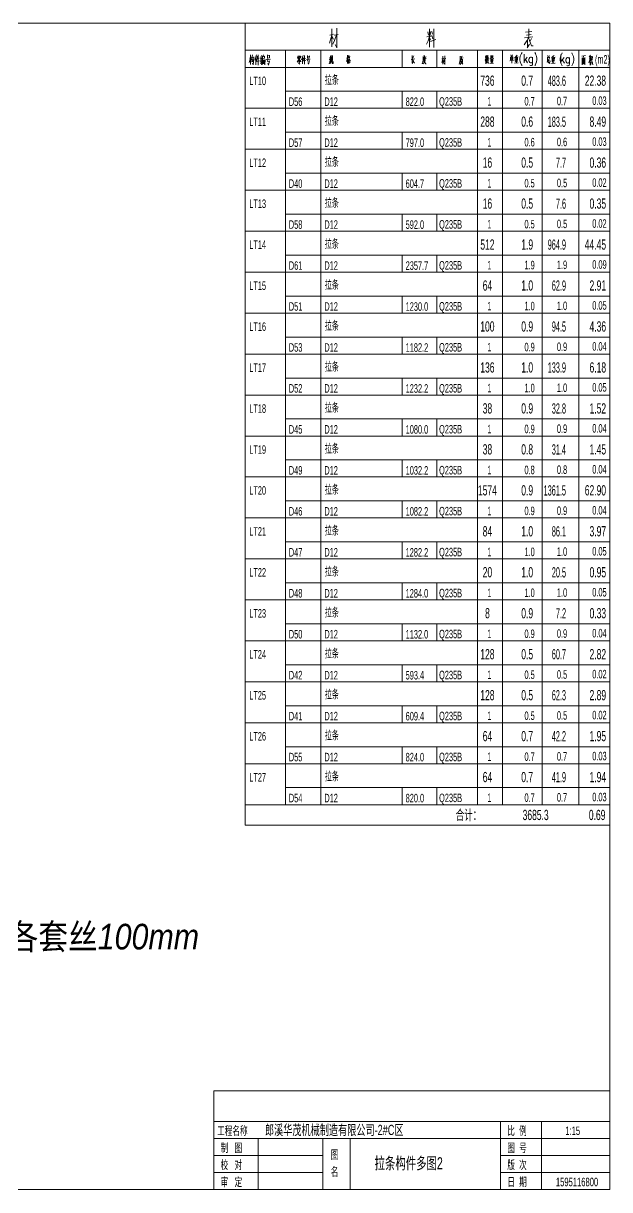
# Model space of a CAD drawing. Header units: millimetres. Extents: x 563 to 2432, y 35 to 580.
# Drawn here: x 2225.9 to 2432, y 170.4 to 580.4 of the extents above; entities that cross this region are included whole.
import ezdxf

# ---------------------------------------------------------------- set-up
doc = ezdxf.new("R2010")
doc.units = ezdxf.units.MM
doc.linetypes.add('XKITLINE00', pattern=[0])
doc.layers.add('DrawingSheet', color=5, linetype='Continuous', lineweight=0)
doc.layers.add('OtherObjectType', color=1, linetype='Continuous', lineweight=0)
doc.styles.add('Arial Italic', font='ariali.ttf')
doc.styles.add('宋体', font='arial.ttf')

msp = doc.modelspace()

# ---------------------------------------------------------------- linework, layer by layer
at = {"layer": 'DrawingSheet', "color": 5, "linetype": 'XKITLINE00', "lineweight": 0}
for p, q in [((2432.04, 580.42), (1848.04, 580.42)), ((2432.04, 170.42), (2432.04, 580.42)), ((1848.04, 170.42), (2432.04, 170.42))]:
    msp.add_line(p, q, dxfattribs=at)
at = {"layer": 'OtherObjectType', "color": 6, "linetype": 'XKITLINE00', "lineweight": 0}
for p, q in [((2303.88, 580.42), (2303.88, 564.94)), ((2303.88, 570.94), (2432.04, 570.94)), ((2318.04, 570.94), (2318.04, 564.94)), ((2330.52, 570.94), (2330.52, 564.94)), ((2359.08, 570.94), (2359.08, 564.94)), ((2371.32, 570.94), (2371.32, 564.94)), ((2385.6, 570.94), (2385.6, 564.94)), ((2394.36, 570.94), (2394.36, 564.94)), ((2408.28, 570.94), (2408.28, 564.94)), ((2421.24, 570.94), (2421.24, 564.94)), ((2303.88, 564.94), (2303.88, 556.54)), ((2432.04, 564.94), (2303.88, 564.94)), ((2318.04, 564.94), (2318.04, 556.54)), ((2330.52, 564.94), (2330.52, 556.54)), ((2385.6, 564.94), (2385.6, 556.54)), ((2394.36, 564.94), (2394.36, 556.54)), ((2408.28, 564.94), (2408.28, 556.54)), ((2421.24, 564.94), (2421.24, 556.54)), ((2303.88, 556.54), (2303.88, 550.54)), ((2318.04, 556.54), (2318.04, 550.54)), ((2318.04, 556.54), (2432.04, 556.54)), ((2330.52, 556.54), (2330.52, 550.54)), ((2359.08, 556.54), (2359.08, 550.54)), ((2371.32, 556.54), (2371.32, 550.54)), ((2385.6, 556.54), (2385.6, 550.54)), ((2394.36, 556.54), (2394.36, 550.54)), ((2408.28, 556.54), (2408.28, 550.54)), ((2421.24, 556.54), (2421.24, 550.54)), ((2303.88, 550.54), (2303.88, 542.14)), ((2432.04, 550.54), (2303.88, 550.54)), ((2318.04, 550.54), (2432.04, 550.54)), ((2318.04, 550.54), (2318.04, 542.14)), ((2330.52, 550.54), (2330.52, 542.14)), ((2385.6, 550.54), (2385.6, 542.14)), ((2394.36, 550.54), (2394.36, 542.14)), ((2408.28, 550.54), (2408.28, 542.14)), ((2421.24, 550.54), (2421.24, 542.14)), ((2303.88, 542.14), (2303.88, 536.14)), ((2318.04, 542.14), (2318.04, 536.14)), ((2318.04, 542.14), (2432.04, 542.14)), ((2330.52, 542.14), (2330.52, 536.14)), ((2359.08, 542.14), (2359.08, 536.14)), ((2371.32, 542.14), (2371.32, 536.14)), ((2385.6, 542.14), (2385.6, 536.14)), ((2394.36, 542.14), (2394.36, 536.14)), ((2408.28, 542.14), (2408.28, 536.14)), ((2421.24, 542.14), (2421.24, 536.14)), ((2303.88, 536.14), (2303.88, 527.74)), ((2432.04, 536.14), (2303.88, 536.14)), ((2318.04, 536.14), (2432.04, 536.14)), ((2318.04, 536.14), (2318.04, 527.74)), ((2330.52, 536.14), (2330.52, 527.74)), ((2385.6, 536.14), (2385.6, 527.74)), ((2394.36, 536.14), (2394.36, 527.74)), ((2408.28, 536.14), (2408.28, 527.74)), ((2421.24, 536.14), (2421.24, 527.74)), ((2303.88, 527.74), (2303.88, 521.74)), ((2318.04, 527.74), (2318.04, 521.74)), ((2318.04, 527.74), (2432.04, 527.74)), ((2330.52, 527.74), (2330.52, 521.74)), ((2359.08, 527.74), (2359.08, 521.74)), ((2371.32, 527.74), (2371.32, 521.74)), ((2385.6, 527.74), (2385.6, 521.74)), ((2394.36, 527.74), (2394.36, 521.74)), ((2408.28, 527.74), (2408.28, 521.74)), ((2421.24, 527.74), (2421.24, 521.74)), ((2303.88, 521.74), (2303.88, 513.34)), ((2432.04, 521.74), (2303.88, 521.74)), ((2318.04, 521.74), (2432.04, 521.74)), ((2318.04, 521.74), (2318.04, 513.34)), ((2330.52, 521.74), (2330.52, 513.34)), ((2385.6, 521.74), (2385.6, 513.34)), ((2394.36, 521.74), (2394.36, 513.34)), ((2408.28, 521.74), (2408.28, 513.34)), ((2421.24, 521.74), (2421.24, 513.34)), ((2303.88, 513.34), (2303.88, 507.34)), ((2318.04, 513.34), (2318.04, 507.34)), ((2318.04, 513.34), (2432.04, 513.34)), ((2330.52, 513.34), (2330.52, 507.34)), ((2359.08, 513.34), (2359.08, 507.34)), ((2371.32, 513.34), (2371.32, 507.34)), ((2385.6, 513.34), (2385.6, 507.34)), ((2394.36, 513.34), (2394.36, 507.34)), ((2408.28, 513.34), (2408.28, 507.34)), ((2421.24, 513.34), (2421.24, 507.34)), ((2303.88, 507.34), (2303.88, 498.94)), ((2432.04, 507.34), (2303.88, 507.34)), ((2318.04, 507.34), (2432.04, 507.34)), ((2318.04, 507.34), (2318.04, 498.94)), ((2330.52, 507.34), (2330.52, 498.94)), ((2385.6, 507.34), (2385.6, 498.94)), ((2394.36, 507.34), (2394.36, 498.94)), ((2408.28, 507.34), (2408.28, 498.94)), ((2421.24, 507.34), (2421.24, 498.94)), ((2303.88, 498.94), (2303.88, 492.94)), ((2318.04, 498.94), (2318.04, 492.94)), ((2318.04, 498.94), (2432.04, 498.94)), ((2330.52, 498.94), (2330.52, 492.94)), ((2359.08, 498.94), (2359.08, 492.94)), ((2371.32, 498.94), (2371.32, 492.94)), ((2385.6, 498.94), (2385.6, 492.94)), ((2394.36, 498.94), (2394.36, 492.94)), ((2408.28, 498.94), (2408.28, 492.94)), ((2421.24, 498.94), (2421.24, 492.94)), ((2303.88, 492.94), (2303.88, 484.54)), ((2432.04, 492.94), (2303.88, 492.94)), ((2318.04, 492.94), (2432.04, 492.94)), ((2318.04, 492.94), (2318.04, 484.54)), ((2330.52, 492.94), (2330.52, 484.54)), ((2385.6, 492.94), (2385.6, 484.54)), ((2394.36, 492.94), (2394.36, 484.54)), ((2408.28, 492.94), (2408.28, 484.54)), ((2421.24, 492.94), (2421.24, 484.54)), ((2303.88, 484.54), (2303.88, 478.54)), ((2318.04, 484.54), (2318.04, 478.54)), ((2318.04, 484.54), (2432.04, 484.54)), ((2330.52, 484.54), (2330.52, 478.54)), ((2359.08, 484.54), (2359.08, 478.54)), ((2371.32, 484.54), (2371.32, 478.54)), ((2385.6, 484.54), (2385.6, 478.54)), ((2394.36, 484.54), (2394.36, 478.54)), ((2408.28, 484.54), (2408.28, 478.54)), ((2421.24, 484.54), (2421.24, 478.54)), ((2303.88, 478.54), (2303.88, 470.14)), ((2432.04, 478.54), (2303.88, 478.54)), ((2318.04, 478.54), (2432.04, 478.54)), ((2318.04, 478.54), (2318.04, 470.14)), ((2330.52, 478.54), (2330.52, 470.14)), ((2385.6, 478.54), (2385.6, 470.14)), ((2394.36, 478.54), (2394.36, 470.14)), ((2408.28, 478.54), (2408.28, 470.14)), ((2421.24, 478.54), (2421.24, 470.14)), ((2303.88, 470.14), (2303.88, 464.14)), ((2318.04, 470.14), (2318.04, 464.14)), ((2318.04, 470.14), (2432.04, 470.14)), ((2330.52, 470.14), (2330.52, 464.14)), ((2359.08, 470.14), (2359.08, 464.14)), ((2371.32, 470.14), (2371.32, 464.14)), ((2385.6, 470.14), (2385.6, 464.14)), ((2394.36, 470.14), (2394.36, 464.14)), ((2408.28, 470.14), (2408.28, 464.14)), ((2421.24, 470.14), (2421.24, 464.14)), ((2303.88, 464.14), (2303.88, 455.74)), ((2432.04, 464.14), (2303.88, 464.14)), ((2318.04, 464.14), (2432.04, 464.14)), ((2318.04, 464.14), (2318.04, 455.74)), ((2330.52, 464.14), (2330.52, 455.74)), ((2385.6, 464.14), (2385.6, 455.74)), ((2394.36, 464.14), (2394.36, 455.74)), ((2408.28, 464.14), (2408.28, 455.74)), ((2421.24, 464.14), (2421.24, 455.74)), ((2303.88, 455.74), (2303.88, 449.74)), ((2318.04, 455.74), (2318.04, 449.74)), ((2318.04, 455.74), (2432.04, 455.74)), ((2330.52, 455.74), (2330.52, 449.74)), ((2359.08, 455.74), (2359.08, 449.74)), ((2371.32, 455.74), (2371.32, 449.74)), ((2385.6, 455.74), (2385.6, 449.74)), ((2394.36, 455.74), (2394.36, 449.74)), ((2408.28, 455.74), (2408.28, 449.74)), ((2421.24, 455.74), (2421.24, 449.74)), ((2303.88, 449.74), (2303.88, 441.34)), ((2432.04, 449.74), (2303.88, 449.74)), ((2318.04, 449.74), (2432.04, 449.74)), ((2318.04, 449.74), (2318.04, 441.34)), ((2330.52, 449.74), (2330.52, 441.34)), ((2385.6, 449.74), (2385.6, 441.34)), ((2394.36, 449.74), (2394.36, 441.34)), ((2408.28, 449.74), (2408.28, 441.34)), ((2421.24, 449.74), (2421.24, 441.34)), ((2303.88, 441.34), (2303.88, 435.34)), ((2318.04, 441.34), (2318.04, 435.34)), ((2318.04, 441.34), (2432.04, 441.34)), ((2330.52, 441.34), (2330.52, 435.34)), ((2359.08, 441.34), (2359.08, 435.34)), ((2371.32, 441.34), (2371.32, 435.34)), ((2385.6, 441.34), (2385.6, 435.34)), ((2394.36, 441.34), (2394.36, 435.34)), ((2408.28, 441.34), (2408.28, 435.34)), ((2421.24, 441.34), (2421.24, 435.34)), ((2303.88, 435.34), (2303.88, 426.94)), ((2432.04, 435.34), (2303.88, 435.34)), ((2318.04, 435.34), (2432.04, 435.34)), ((2318.04, 435.34), (2318.04, 426.94)), ((2330.52, 435.34), (2330.52, 426.94)), ((2385.6, 435.34), (2385.6, 426.94)), ((2394.36, 435.34), (2394.36, 426.94)), ((2408.28, 435.34), (2408.28, 426.94)), ((2421.24, 435.34), (2421.24, 426.94)), ((2303.88, 426.94), (2303.88, 420.94)), ((2318.04, 426.94), (2318.04, 420.94)), ((2318.04, 426.94), (2432.04, 426.94)), ((2330.52, 426.94), (2330.52, 420.94)), ((2359.08, 426.94), (2359.08, 420.94)), ((2371.32, 426.94), (2371.32, 420.94)), ((2385.6, 426.94), (2385.6, 420.94)), ((2394.36, 426.94), (2394.36, 420.94)), ((2408.28, 426.94), (2408.28, 420.94)), ((2421.24, 426.94), (2421.24, 420.94)), ((2303.88, 420.94), (2303.88, 412.54)), ((2432.04, 420.94), (2303.88, 420.94)), ((2318.04, 420.94), (2432.04, 420.94)), ((2318.04, 420.94), (2318.04, 412.54)), ((2330.52, 420.94), (2330.52, 412.54)), ((2385.6, 420.94), (2385.6, 412.54)), ((2394.36, 420.94), (2394.36, 412.54)), ((2408.28, 420.94), (2408.28, 412.54)), ((2421.24, 420.94), (2421.24, 412.54)), ((2303.88, 412.54), (2303.88, 406.54)), ((2318.04, 412.54), (2318.04, 406.54)), ((2318.04, 412.54), (2432.04, 412.54)), ((2330.52, 412.54), (2330.52, 406.54)), ((2359.08, 412.54), (2359.08, 406.54)), ((2371.32, 412.54), (2371.32, 406.54)), ((2385.6, 412.54), (2385.6, 406.54)), ((2394.36, 412.54), (2394.36, 406.54)), ((2408.28, 412.54), (2408.28, 406.54)), ((2421.24, 412.54), (2421.24, 406.54)), ((2303.88, 406.54), (2303.88, 398.14)), ((2432.04, 406.54), (2303.88, 406.54)), ((2318.04, 406.54), (2432.04, 406.54)), ((2318.04, 406.54), (2318.04, 398.14)), ((2330.52, 406.54), (2330.52, 398.14)), ((2385.6, 406.54), (2385.6, 398.14)), ((2394.36, 406.54), (2394.36, 398.14)), ((2408.28, 406.54), (2408.28, 398.14)), ((2421.24, 406.54), (2421.24, 398.14)), ((2303.88, 398.14), (2303.88, 392.14)), ((2318.04, 398.14), (2318.04, 392.14)), ((2318.04, 398.14), (2432.04, 398.14)), ((2330.52, 398.14), (2330.52, 392.14)), ((2359.08, 398.14), (2359.08, 392.14)), ((2371.32, 398.14), (2371.32, 392.14)), ((2385.6, 398.14), (2385.6, 392.14)), ((2394.36, 398.14), (2394.36, 392.14)), ((2408.28, 398.14), (2408.28, 392.14)), ((2421.24, 398.14), (2421.24, 392.14)), ((2303.88, 392.14), (2303.88, 383.74)), ((2432.04, 392.14), (2303.88, 392.14)), ((2318.04, 392.14), (2432.04, 392.14)), ((2318.04, 392.14), (2318.04, 383.74)), ((2330.52, 392.14), (2330.52, 383.74)), ((2385.6, 392.14), (2385.6, 383.74)), ((2394.36, 392.14), (2394.36, 383.74)), ((2408.28, 392.14), (2408.28, 383.74)), ((2421.24, 392.14), (2421.24, 383.74)), ((2303.88, 383.74), (2303.88, 377.74)), ((2318.04, 383.74), (2318.04, 377.74)), ((2318.04, 383.74), (2432.04, 383.74)), ((2330.52, 383.74), (2330.52, 377.74)), ((2359.08, 383.74), (2359.08, 377.74)), ((2371.32, 383.74), (2371.32, 377.74)), ((2385.6, 383.74), (2385.6, 377.74)), ((2394.36, 383.74), (2394.36, 377.74)), ((2408.28, 383.74), (2408.28, 377.74)), ((2421.24, 383.74), (2421.24, 377.74)), ((2303.88, 377.74), (2303.88, 369.34)), ((2432.04, 377.74), (2303.88, 377.74)), ((2318.04, 377.74), (2432.04, 377.74)), ((2318.04, 377.74), (2318.04, 369.34)), ((2330.52, 377.74), (2330.52, 369.34)), ((2385.6, 377.74), (2385.6, 369.34)), ((2394.36, 377.74), (2394.36, 369.34)), ((2408.28, 377.74), (2408.28, 369.34)), ((2421.24, 377.74), (2421.24, 369.34)), ((2303.88, 369.34), (2303.88, 363.34)), ((2318.04, 369.34), (2318.04, 363.34)), ((2318.04, 369.34), (2432.04, 369.34)), ((2330.52, 369.34), (2330.52, 363.34)), ((2359.08, 369.34), (2359.08, 363.34)), ((2371.32, 369.34), (2371.32, 363.34)), ((2385.6, 369.34), (2385.6, 363.34)), ((2394.36, 369.34), (2394.36, 363.34)), ((2408.28, 369.34), (2408.28, 363.34)), ((2421.24, 369.34), (2421.24, 363.34)), ((2303.88, 363.34), (2303.88, 354.94)), ((2432.04, 363.34), (2303.88, 363.34)), ((2318.04, 363.34), (2432.04, 363.34)), ((2318.04, 363.34), (2318.04, 354.94)), ((2330.52, 363.34), (2330.52, 354.94)), ((2385.6, 363.34), (2385.6, 354.94)), ((2394.36, 363.34), (2394.36, 354.94)), ((2408.28, 363.34), (2408.28, 354.94)), ((2421.24, 363.34), (2421.24, 354.94)), ((2303.88, 354.94), (2303.88, 348.94)), ((2318.04, 354.94), (2318.04, 348.94)), ((2318.04, 354.94), (2432.04, 354.94)), ((2330.52, 354.94), (2330.52, 348.94)), ((2359.08, 354.94), (2359.08, 348.94)), ((2371.32, 354.94), (2371.32, 348.94)), ((2385.6, 354.94), (2385.6, 348.94)), ((2394.36, 354.94), (2394.36, 348.94)), ((2408.28, 354.94), (2408.28, 348.94)), ((2421.24, 354.94), (2421.24, 348.94)), ((2303.88, 348.94), (2303.88, 340.54)), ((2432.04, 348.94), (2303.88, 348.94)), ((2318.04, 348.94), (2432.04, 348.94)), ((2318.04, 348.94), (2318.04, 340.54)), ((2330.52, 348.94), (2330.52, 340.54)), ((2385.6, 348.94), (2385.6, 340.54)), ((2394.36, 348.94), (2394.36, 340.54)), ((2408.28, 348.94), (2408.28, 340.54)), ((2421.24, 348.94), (2421.24, 340.54)), ((2303.88, 340.54), (2303.88, 334.54)), ((2318.04, 340.54), (2318.04, 334.54)), ((2318.04, 340.54), (2432.04, 340.54)), ((2330.52, 340.54), (2330.52, 334.54)), ((2359.08, 340.54), (2359.08, 334.54)), ((2371.32, 340.54), (2371.32, 334.54)), ((2385.6, 340.54), (2385.6, 334.54)), ((2394.36, 340.54), (2394.36, 334.54)), ((2408.28, 340.54), (2408.28, 334.54)), ((2421.24, 340.54), (2421.24, 334.54)), ((2303.88, 334.54), (2303.88, 326.14)), ((2432.04, 334.54), (2303.88, 334.54)), ((2318.04, 334.54), (2432.04, 334.54)), ((2318.04, 334.54), (2318.04, 326.14)), ((2330.52, 334.54), (2330.52, 326.14)), ((2385.6, 334.54), (2385.6, 326.14)), ((2394.36, 334.54), (2394.36, 326.14)), ((2408.28, 334.54), (2408.28, 326.14)), ((2421.24, 334.54), (2421.24, 326.14)), ((2303.88, 326.14), (2303.88, 320.14)), ((2318.04, 326.14), (2318.04, 320.14)), ((2318.04, 326.14), (2432.04, 326.14)), ((2330.52, 326.14), (2330.52, 320.14)), ((2359.08, 326.14), (2359.08, 320.14)), ((2371.32, 326.14), (2371.32, 320.14)), ((2385.6, 326.14), (2385.6, 320.14)), ((2394.36, 326.14), (2394.36, 320.14)), ((2408.28, 326.14), (2408.28, 320.14)), ((2421.24, 326.14), (2421.24, 320.14)), ((2303.88, 320.14), (2303.88, 311.74)), ((2432.04, 320.14), (2303.88, 320.14)), ((2318.04, 320.14), (2432.04, 320.14)), ((2318.04, 320.14), (2318.04, 311.74)), ((2330.52, 320.14), (2330.52, 311.74)), ((2385.6, 320.14), (2385.6, 311.74)), ((2394.36, 320.14), (2394.36, 311.74)), ((2408.28, 320.14), (2408.28, 311.74)), ((2421.24, 320.14), (2421.24, 311.74)), ((2303.88, 311.74), (2303.88, 305.74)), ((2318.04, 311.74), (2318.04, 305.74)), ((2318.04, 311.74), (2432.04, 311.74)), ((2330.52, 311.74), (2330.52, 305.74)), ((2359.08, 311.74), (2359.08, 305.74)), ((2371.32, 311.74), (2371.32, 305.74)), ((2385.6, 311.74), (2385.6, 305.74)), ((2394.36, 311.74), (2394.36, 305.74)), ((2408.28, 311.74), (2408.28, 305.74)), ((2421.24, 311.74), (2421.24, 305.74)), ((2303.88, 305.74), (2303.88, 298.54)), ((2303.88, 305.74), (2432.04, 305.74)), ((2318.04, 305.74), (2432.04, 305.74)), ((2303.88, 298.54), (2432.04, 298.54))]:
    msp.add_line(p, q, dxfattribs=at)
at = {"layer": 'OtherObjectType', "color": 2, "linetype": 'XKITLINE00', "lineweight": 0}
for p, q in [((2334.39, 572.15), (2334.39, 578.48)), ((2336.08, 578.69), (2336.08, 571.78)), ((2368.67, 578.48), (2368.67, 572.07)), ((2370.24, 571.92), (2370.24, 578.54)), ((2403.57, 578.54), (2403.57, 575.49)), ((2333.52, 573.49), (2334.39, 576.31)), ((2335, 576.63), (2333.61, 576.31)), ((2334.91, 574.83), (2334.39, 575.87)), ((2335.29, 574.39), (2334.74, 573.11)), ((2335.18, 576.25), (2336.63, 576.54)), ((2335.96, 576.39), (2335.29, 574.39)), ((2368.18, 574.3), (2367.66, 573.11)), ((2367.77, 575.64), (2369.28, 575.93)), ((2368.06, 577.44), (2368.3, 576.31)), ((2368.67, 575.78), (2368.18, 574.3)), ((2368.67, 575.49), (2369.11, 574.54)), ((2369.17, 577.58), (2368.85, 575.87)), ((2369.05, 574.01), (2370.91, 574.68)), ((2369.52, 577.5), (2369.78, 576.63)), ((2369.52, 576.1), (2369.83, 574.97)), ((2402.9, 574.3), (2401.94, 572.88)), ((2405.08, 575.64), (2402.11, 575.26)), ((2402.49, 577.29), (2404.73, 577.58)), ((2402.78, 576.31), (2404.41, 576.54)), ((2403.51, 575.41), (2402.9, 574.3)), ((2403.13, 574.54), (2403.13, 572.01)), ((2403.51, 575.26), (2404.52, 572.5)), ((2404.55, 575.06), (2404, 573.93)), ((2336.08, 571.78), (2335.47, 572.97)), ((2403.01, 571.84), (2403.8, 573.11)), ((2404.52, 572.5), (2405.19, 572.5)), ((2292.84, 205.22), (2432.04, 205.22)), ((2292.84, 205.22), (2292.84, 170.42)), ((2432.04, 205.22), (2432.04, 170.42)), ((2292.84, 170.42), (2432.04, 170.42))]:
    msp.add_line(p, q, dxfattribs=at)
at = {"layer": 'OtherObjectType', "color": 4, "linetype": 'XKITLINE00', "lineweight": 0}
for p, q in [((2401.22, 570.11), (2401, 569.83)), ((2405.71, 570.11), (2405.92, 569.83)), ((2415.39, 569.99), (2415.17, 569.71)), ((2418.68, 569.99), (2418.89, 569.71)), ((2305.32, 566.7), (2305.8, 568.21)), ((2306.13, 568.37), (2305.38, 568.21)), ((2305.8, 569.39), (2305.8, 565.91)), ((2305.8, 567.88), (2306.04, 567.57)), ((2306.07, 567.5), (2306.27, 568.29)), ((2306.6, 567.05), (2306.13, 566.9)), ((2306.21, 566.93), (2306.48, 567.96)), ((2306.27, 568.29), (2306.46, 569.39)), ((2306.27, 568.33), (2306.97, 568.48)), ((2306.75, 565.77), (2306.46, 566.41)), ((2306.71, 566.78), (2306.52, 567.32)), ((2306.87, 566.86), (2306.75, 565.77)), ((2306.97, 568.64), (2306.87, 566.86)), ((2307.86, 569.32), (2307.24, 567.5)), ((2307.62, 568.56), (2307.62, 565.81)), ((2307.82, 567.05), (2308.98, 567.21)), ((2308.07, 568), (2307.88, 567.28)), ((2308.15, 568.83), (2308.07, 568)), ((2308.09, 568), (2308.86, 568.12)), ((2308.46, 569.35), (2308.46, 565.7)), ((2309.25, 567.81), (2309.64, 568)), ((2309.75, 567.32), (2309.25, 567.01)), ((2309.25, 566.33), (2309.75, 566.86)), ((2309.64, 569.16), (2309.31, 567.84)), ((2309.75, 568.29), (2309.31, 567.05)), ((2309.85, 566.62), (2309.58, 565.87)), ((2309.97, 567.32), (2309.85, 566.62)), ((2310.02, 568.97), (2309.97, 567.32)), ((2310.74, 568.12), (2309.99, 568)), ((2310.02, 565.95), (2309.99, 567.65)), ((2310.02, 568.64), (2310.7, 568.75)), ((2310.02, 567.46), (2310.82, 567.57)), ((2310.2, 566.82), (2310.68, 566.9)), ((2310.29, 567.46), (2310.29, 566.14)), ((2310.31, 569.35), (2310.48, 568.9)), ((2310.53, 566.14), (2310.57, 567.53)), ((2310.74, 568.83), (2310.68, 568.12)), ((2310.8, 565.77), (2310.68, 566.1)), ((2310.86, 567.65), (2310.8, 565.77)), ((2311.24, 567.69), (2312.79, 567.84)), ((2312.46, 567.17), (2311.63, 567.01)), ((2311.69, 569.32), (2311.69, 568.04)), ((2311.69, 569.01), (2312.4, 569.14)), ((2312.46, 568.29), (2311.69, 568.21)), ((2311.8, 567.73), (2311.69, 567.05)), ((2312.13, 565.66), (2311.86, 566.3)), ((2312.48, 567.28), (2312.13, 565.66)), ((2312.46, 569.24), (2312.4, 568.29)), ((2322.55, 567.31), (2322.12, 566.77)), ((2322.35, 568.77), (2322.26, 568.15)), ((2322.33, 568.57), (2323.4, 568.73)), ((2322.43, 568.26), (2322.7, 568.34)), ((2322.43, 567.97), (2322.7, 568.03)), ((2322.45, 568.9), (2323.24, 569.04)), ((2322.87, 567.91), (2322.55, 567.31)), ((2322.62, 566.89), (2323.09, 566.98)), ((2322.64, 566.58), (2323.05, 566.11)), ((2322.74, 567.41), (2322.89, 567.12)), ((2323.15, 567.04), (2322.82, 566.38)), ((2322.84, 568.94), (2322.84, 568.01)), ((2322.84, 567.8), (2323.44, 566.98)), ((2322.97, 568.34), (2323.24, 568.4)), ((2322.97, 568.03), (2323.24, 568.11)), ((2323.42, 568.82), (2323.32, 568.34)), ((2323.44, 566.98), (2323.53, 566.98)), ((2324.25, 569.06), (2323.75, 567.55)), ((2324.06, 568.44), (2324.06, 566.15)), ((2324.3, 567.61), (2324.17, 567.01)), ((2324.23, 567.18), (2325.2, 567.31)), ((2324.38, 568.31), (2324.3, 567.61)), ((2324.46, 567.97), (2325.1, 568.07)), ((2324.75, 569.09), (2324.75, 566.06)), ((2325.45, 567.7), (2326.73, 567.84)), ((2326.46, 567.28), (2325.78, 567.14)), ((2325.82, 569.06), (2325.82, 568.01)), ((2325.82, 568.8), (2326.44, 568.86)), ((2326.46, 568.2), (2325.82, 568.15)), ((2325.91, 567.74), (2325.82, 567.18)), ((2326.19, 566.02), (2325.97, 566.54)), ((2326.49, 567.37), (2326.19, 566.02)), ((2326.46, 569), (2326.42, 568.2)), ((2333.63, 566.81), (2333.4, 566.21)), ((2334.06, 567.84), (2333.44, 567.73)), ((2333.5, 568.31), (2334.02, 568.41)), ((2333.79, 567.71), (2333.63, 566.81)), ((2334.02, 566.62), (2333.71, 566.26)), ((2333.75, 567.5), (2334, 566.93)), ((2333.85, 568.98), (2333.79, 567.71)), ((2334.27, 567.32), (2334.02, 566.62)), ((2334.15, 569.14), (2334.15, 567.38)), ((2334.64, 568.97), (2334.15, 568.91)), ((2334.41, 568.52), (2334.27, 567.32)), ((2334.43, 567.55), (2334.43, 566.49)), ((2334.43, 566.49), (2334.5, 566.35)), ((2334.5, 566.35), (2334.79, 566.35)), ((2334.6, 567.38), (2334.64, 569.1)), ((2334.79, 566.35), (2334.77, 567.05)), ((2339.83, 568.15), (2339.48, 566.95)), ((2339.54, 568.15), (2340.04, 568.29)), ((2339.83, 569.24), (2339.83, 566.3)), ((2339.83, 569.14), (2339.83, 566.26)), ((2339.83, 567.96), (2340, 567.55)), ((2340.31, 567.75), (2339.94, 567.15)), ((2340.35, 569.24), (2340.1, 568.12)), ((2340.23, 568.64), (2340.7, 568.75)), ((2340.25, 567.36), (2340.25, 566.26)), ((2340.25, 567.22), (2340.68, 567.28)), ((2340.25, 566.49), (2340.7, 566.57)), ((2340.27, 568.39), (2340.78, 567.36)), ((2340.45, 568.08), (2340.31, 567.75)), ((2340.74, 568.81), (2340.45, 568.08)), ((2340.68, 567.38), (2340.66, 566.57)), ((2340.78, 567.36), (2340.97, 567.36)), ((2362.2, 567.69), (2363.57, 567.88)), ((2362.99, 566.93), (2362.57, 566.33)), ((2362.65, 569.08), (2362.65, 566.43)), ((2362.99, 568.52), (2362.65, 568.05)), ((2362.84, 567.74), (2363.3, 566.52)), ((2363.23, 569), (2362.99, 568.52)), ((2363.3, 566.52), (2363.57, 566.56)), ((2366.3, 566.72), (2366.11, 566.2)), ((2366.46, 567.72), (2366.3, 566.72)), ((2366.32, 566.14), (2366.94, 566.7)), ((2366.5, 568.75), (2366.46, 567.72)), ((2366.5, 568.48), (2367.48, 568.65)), ((2366.52, 567.96), (2367.48, 568.07)), ((2366.69, 567.26), (2367.19, 567.36)), ((2366.69, 567.09), (2367.39, 566.14)), ((2366.77, 568.48), (2366.77, 567.49)), ((2366.77, 567.59), (2367.17, 567.65)), ((2366.85, 569.21), (2366.96, 568.67)), ((2366.94, 566.7), (2367.1, 566.99)), ((2367.1, 566.99), (2367.21, 567.45)), ((2367.12, 567.65), (2367.14, 568.52)), ((2367.39, 566.14), (2367.54, 566.14)), ((2373, 566.65), (2373.41, 567.91)), ((2373.68, 568.05), (2373.06, 567.91)), ((2373.41, 566.05), (2373.41, 568.88)), ((2373.62, 567.25), (2373.41, 567.72)), ((2373.79, 566.94), (2373.54, 566.38)), ((2373.74, 567.87), (2374.39, 568.01)), ((2374.08, 567.83), (2373.79, 566.94)), ((2374.14, 565.9), (2373.87, 566.42)), ((2374.14, 568.97), (2374.14, 565.9)), ((2379.35, 566.88), (2379.16, 566.09)), ((2379.43, 567.68), (2379.35, 566.88)), ((2379.45, 568.88), (2379.43, 567.68)), ((2380.3, 568.84), (2379.45, 568.55)), ((2379.76, 566.28), (2379.48, 565.99)), ((2379.5, 568.01), (2380.49, 568.24)), ((2379.66, 567.77), (2379.66, 566.69)), ((2380.24, 567.68), (2379.66, 567.54)), ((2379.89, 566.69), (2379.76, 566.28)), ((2379.97, 567.29), (2379.89, 566.69)), ((2379.93, 567.62), (2379.95, 568.61)), ((2380.01, 566.69), (2380.45, 566.03)), ((2380.28, 567.85), (2380.24, 566.65)), ((2388.65, 568.31), (2388.24, 567.42)), ((2388.32, 568.27), (2389.03, 568.41)), ((2388.32, 567.21), (2388.82, 567.38)), ((2388.61, 566.59), (2388.38, 566.32)), ((2388.41, 568.93), (2388.53, 568.46)), ((2388.63, 567.61), (2388.47, 566.92)), ((2388.47, 566.92), (2388.9, 566.59)), ((2388.76, 566.99), (2388.61, 566.59)), ((2388.65, 569.2), (2388.65, 567.67)), ((2388.65, 568.23), (2388.94, 567.81)), ((2388.86, 567.57), (2388.76, 566.99)), ((2388.9, 569.03), (2388.8, 568.37)), ((2389.13, 566.78), (2388.82, 566.26)), ((2389.07, 568.17), (2388.94, 567.55)), ((2388.99, 567.81), (2389.4, 566.39)), ((2389.15, 568.58), (2389.07, 568.17)), ((2389.07, 568.17), (2389.56, 568.27)), ((2389.27, 567.38), (2389.13, 566.78)), ((2389.21, 569.2), (2389.15, 568.58)), ((2389.34, 568.23), (2389.27, 567.38)), ((2389.4, 566.39), (2389.61, 566.39)), ((2389.89, 567.98), (2391.26, 568.08)), ((2389.96, 566.32), (2391.16, 566.41)), ((2390.2, 566.72), (2390.99, 566.78)), ((2390.27, 567.84), (2390.27, 566.95)), ((2390.27, 567.67), (2390.99, 567.75)), ((2390.99, 567.11), (2390.27, 567.05)), ((2390.29, 569.16), (2390.29, 568.21)), ((2390.29, 568.97), (2390.99, 569.03)), ((2390.29, 568.64), (2390.89, 568.7)), ((2390.99, 568.41), (2390.29, 568.35)), ((2390.37, 567.38), (2390.85, 567.42)), ((2390.62, 567.71), (2390.62, 566.39)), ((2391.01, 569.1), (2390.97, 568.41)), ((2391.01, 567.84), (2390.97, 567.11)), ((2396.88, 567.24), (2398.27, 567.4)), ((2397.23, 568.69), (2397.23, 567.53)), ((2397.98, 568.63), (2397.23, 568.52)), ((2397.23, 567.63), (2398.02, 567.72)), ((2397.31, 569.29), (2397.48, 568.73)), ((2397.33, 568.13), (2397.89, 568.19)), ((2397.62, 566.37), (2397.62, 568.56)), ((2397.89, 569.31), (2397.67, 568.63)), ((2398, 568.69), (2397.94, 567.72)), ((2398.53, 568.42), (2399.92, 568.63)), ((2399.92, 566.54), (2398.56, 566.41)), ((2399.24, 568.98), (2398.8, 568.79)), ((2398.82, 568.27), (2398.87, 567.14)), ((2398.85, 568.13), (2399.65, 568.23)), ((2399.61, 566.97), (2398.85, 566.87)), ((2399.71, 567.43), (2398.87, 567.34)), ((2398.91, 567.72), (2399.51, 567.8)), ((2399.53, 569.25), (2399.24, 568.98)), ((2399.24, 568.98), (2399.24, 566.5)), ((2399.69, 568.4), (2399.61, 567.47)), ((2400.58, 568.83), (2400.46, 568.11)), ((2400.46, 568.11), (2400.46, 567.55)), ((2400.46, 567.55), (2400.58, 566.83)), ((2400.79, 569.39), (2400.58, 568.83)), ((2400.58, 566.83), (2400.79, 566.25)), ((2401, 569.83), (2400.79, 569.39)), ((2400.79, 566.25), (2401, 565.83)), ((2401, 565.83), (2401.22, 565.54)), ((2401.97, 569.54), (2401.97, 566.54)), ((2403.04, 568.54), (2401.97, 567.11)), ((2402.4, 567.69), (2403.13, 566.54)), ((2403.79, 568.11), (2403.67, 567.69)), ((2403.67, 567.69), (2403.67, 567.4)), ((2403.67, 567.4), (2403.79, 566.97)), ((2404, 568.4), (2403.79, 568.11)), ((2403.79, 566.97), (2404, 566.68)), ((2404.22, 568.54), (2404, 568.4)), ((2404, 566.68), (2404.22, 566.54)), ((2404.53, 568.54), (2404.22, 568.54)), ((2404.22, 566.54), (2404.53, 566.54)), ((2404.74, 568.4), (2404.53, 568.54)), ((2404.53, 566.54), (2404.74, 566.68)), ((2404.95, 568.11), (2404.74, 568.4)), ((2404.74, 566.68), (2404.95, 566.97)), ((2404.86, 565.83), (2404.74, 565.69)), ((2404.95, 566.25), (2404.86, 565.83)), ((2404.95, 568.54), (2404.95, 566.25)), ((2405.92, 565.83), (2405.71, 565.54)), ((2405.92, 569.83), (2406.13, 569.39)), ((2406.13, 566.25), (2405.92, 565.83)), ((2406.13, 569.39), (2406.35, 568.83)), ((2406.35, 566.83), (2406.13, 566.25)), ((2406.35, 568.83), (2406.46, 568.11)), ((2406.46, 567.55), (2406.35, 566.83)), ((2406.46, 568.11), (2406.46, 567.55)), ((2410.2, 567.22), (2410.08, 566.74)), ((2410.2, 569.08), (2410.39, 568.61)), ((2410.2, 567.31), (2410.45, 566.75)), ((2410.22, 568.48), (2410.22, 567.51)), ((2410.22, 568.34), (2410.88, 568.44)), ((2410.84, 567.82), (2410.22, 567.72)), ((2410.45, 566.75), (2410.66, 566.48)), ((2410.47, 567.45), (2410.7, 567.08)), ((2410.82, 569.09), (2410.66, 568.44)), ((2410.66, 566.48), (2410.99, 566.33)), ((2410.88, 568.51), (2410.82, 567.82)), ((2410.99, 566.33), (2410.9, 566.93)), ((2410.95, 567.31), (2411.17, 566.85)), ((2411.5, 568.3), (2412.87, 568.51)), ((2412.87, 566.42), (2411.54, 566.29)), ((2412.21, 568.86), (2411.77, 568.67)), ((2411.79, 568.15), (2411.85, 567.02)), ((2411.81, 568.01), (2412.6, 568.11)), ((2412.58, 566.85), (2411.81, 566.75)), ((2412.68, 567.31), (2411.85, 567.22)), ((2411.88, 567.6), (2412.48, 567.68)), ((2412.5, 569.13), (2412.21, 568.86)), ((2412.21, 568.86), (2412.21, 566.38)), ((2412.66, 568.28), (2412.58, 567.35)), ((2414.73, 568.71), (2414.63, 567.99)), ((2414.63, 567.99), (2414.63, 567.43)), ((2414.63, 567.43), (2414.73, 566.71)), ((2414.94, 569.27), (2414.73, 568.71)), ((2414.73, 566.71), (2414.94, 566.13)), ((2414.92, 569.42), (2414.92, 566.42)), ((2416.01, 568.42), (2414.92, 566.98)), ((2415.17, 569.71), (2414.94, 569.27)), ((2414.94, 566.13), (2415.17, 565.71)), ((2415.35, 567.57), (2416.1, 566.42)), ((2416.74, 567.99), (2416.65, 567.57)), ((2416.65, 567.57), (2416.65, 567.28)), ((2416.65, 567.28), (2416.74, 566.85)), ((2416.96, 568.28), (2416.74, 567.99)), ((2416.74, 566.85), (2416.96, 566.56)), ((2417.17, 568.42), (2416.96, 568.28)), ((2416.96, 566.56), (2417.17, 566.42)), ((2417.5, 568.42), (2417.17, 568.42)), ((2417.17, 566.42), (2417.5, 566.42)), ((2417.71, 568.28), (2417.5, 568.42)), ((2417.5, 566.42), (2417.71, 566.56)), ((2417.92, 567.99), (2417.71, 568.28)), ((2417.71, 566.56), (2417.92, 566.85)), ((2417.92, 566.13), (2417.83, 565.71)), ((2417.92, 568.42), (2417.92, 566.13)), ((2418.89, 569.71), (2419.1, 569.27)), ((2419.1, 566.13), (2418.89, 565.71)), ((2419.1, 569.27), (2419.32, 568.71)), ((2419.32, 566.71), (2419.1, 566.13)), ((2419.32, 568.71), (2419.41, 567.99)), ((2419.41, 567.43), (2419.32, 566.71)), ((2419.41, 567.99), (2419.41, 567.43)), ((2423.49, 569.08), (2422.2, 568.88)), ((2422.38, 568.34), (2422.4, 565.78)), ((2423.32, 568.16), (2422.38, 568)), ((2422.4, 566.08), (2423.26, 566.24)), ((2422.67, 568.04), (2422.67, 566.16)), ((2422.92, 567.58), (2422.67, 567.5)), ((2422.67, 566.9), (2422.92, 567)), ((2422.74, 568.08), (2422.85, 569)), ((2423.01, 568.08), (2422.99, 566.2)), ((2423.26, 565.82), (2423.35, 568.38)), ((2424.97, 567.24), (2424.74, 566.54)), ((2424.8, 567.96), (2425.39, 568.12)), ((2425.34, 569.26), (2424.87, 568.54)), ((2425.14, 567.96), (2424.97, 567.24)), ((2425.14, 568.84), (2425.14, 565.7)), ((2425.14, 567.74), (2425.37, 567.28)), ((2425.62, 567), (2425.29, 565.66)), ((2425.51, 568.88), (2425.51, 567.28)), ((2425.51, 568.58), (2425.96, 568.72)), ((2425.96, 567.54), (2425.51, 567.42)), ((2425.89, 567.04), (2426.09, 565.78)), ((2425.98, 568.8), (2425.93, 567.54)), ((2404.22, 565.54), (2404, 565.69)), ((2404.53, 565.54), (2404.22, 565.54)), ((2404.74, 565.69), (2404.53, 565.54)), ((2415.17, 565.71), (2415.39, 565.42)), ((2417.17, 565.42), (2416.96, 565.57)), ((2417.5, 565.42), (2417.17, 565.42)), ((2417.71, 565.57), (2417.5, 565.42)), ((2417.83, 565.71), (2417.71, 565.57)), ((2418.89, 565.71), (2418.68, 565.42))]:
    msp.add_line(p, q, dxfattribs=at)
at = {"layer": 'OtherObjectType', "color": 3, "linetype": 'XKITLINE00', "lineweight": 0}
for p, q in [((2292.84, 194.42), (2432.04, 194.42)), ((2393.64, 194.42), (2393.64, 170.42)), ((2408.04, 194.42), (2408.04, 170.42)), ((2292.84, 188.42), (2432.04, 188.42)), ((2308.44, 188.42), (2308.44, 170.42)), ((2331.24, 188.42), (2331.24, 170.42)), ((2340.84, 188.42), (2340.84, 170.42)), ((2292.84, 182.42), (2331.24, 182.42)), ((2393.64, 182.42), (2432.04, 182.42)), ((2292.84, 176.42), (2331.24, 176.42)), ((2393.64, 176.42), (2432.04, 176.42))]:
    msp.add_line(p, q, dxfattribs=at)

# ---------------------------------------------------------------- texts
at = {"layer": 'OtherObjectType', "color": 4, "style": '宋体'}
for s, height, width, p in [('(m2)', 3, 0.51, (2426.88, 566.26)), ('736', 3.6, 0.595, (2386.56, 558.46)), ('0.7', 3.6, 0.595, (2400.96, 558.46)), ('22.38', 3.6, 0.595, (2423.28, 558.46)), ('288', 3.6, 0.595, (2386.56, 544.06)), ('0.6', 3.6, 0.595, (2400.96, 544.06)), ('8.49', 3.6, 0.595, (2424.96, 544.06)), ('16', 3.6, 0.595, (2387.4, 529.66)), ('0.5', 3.6, 0.595, (2400.96, 529.66)), ('0.36', 3.6, 0.595, (2424.96, 529.66)), ('16', 3.6, 0.595, (2387.4, 515.26)), ('0.5', 3.6, 0.595, (2400.96, 515.26)), ('0.35', 3.6, 0.595, (2424.96, 515.26)), ('512', 3.6, 0.595, (2386.56, 500.86)), ('1.9', 3.6, 0.595, (2400.96, 500.86)), ('44.45', 3.6, 0.595, (2423.28, 500.86)), ('64', 3.6, 0.595, (2387.4, 486.46)), ('1.0', 3.6, 0.595, (2400.96, 486.46)), ('2.91', 3.6, 0.595, (2424.96, 486.46)), ('100', 3.6, 0.595, (2386.56, 472.06)), ('0.9', 3.6, 0.595, (2400.96, 472.06)), ('4.36', 3.6, 0.595, (2424.96, 472.06)), ('136', 3.6, 0.595, (2386.56, 457.66)), ('1.0', 3.6, 0.595, (2400.96, 457.66)), ('6.18', 3.6, 0.595, (2424.96, 457.66)), ('38', 3.6, 0.595, (2387.4, 443.26)), ('0.9', 3.6, 0.595, (2400.96, 443.26)), ('1.52', 3.6, 0.595, (2424.96, 443.26)), ('38', 3.6, 0.595, (2387.4, 428.86)), ('0.8', 3.6, 0.595, (2400.96, 428.86)), ('1.45', 3.6, 0.595, (2424.96, 428.86)), ('1574', 3.6, 0.595, (2385.72, 414.46)), ('0.9', 3.6, 0.595, (2400.96, 414.46)), ('62.90', 3.6, 0.595, (2423.28, 414.46)), ('84', 3.6, 0.595, (2387.4, 400.06)), ('1.0', 3.6, 0.595, (2400.96, 400.06)), ('3.97', 3.6, 0.595, (2424.96, 400.06)), ('20', 3.6, 0.595, (2387.4, 385.66)), ('1.0', 3.6, 0.595, (2400.96, 385.66)), ('0.95', 3.6, 0.595, (2424.96, 385.66)), ('8', 3.6, 0.595, (2388.24, 371.26)), ('0.9', 3.6, 0.595, (2400.96, 371.26)), ('0.33', 3.6, 0.595, (2424.96, 371.26)), ('128', 3.6, 0.595, (2386.56, 356.86)), ('0.5', 3.6, 0.595, (2400.96, 356.86)), ('2.82', 3.6, 0.595, (2424.96, 356.86)), ('128', 3.6, 0.595, (2386.56, 342.46)), ('0.5', 3.6, 0.595, (2400.96, 342.46)), ('2.89', 3.6, 0.595, (2424.96, 342.46)), ('64', 3.6, 0.595, (2387.4, 328.06)), ('0.7', 3.6, 0.595, (2400.96, 328.06)), ('1.95', 3.6, 0.595, (2424.96, 328.06)), ('64', 3.6, 0.595, (2387.4, 313.66)), ('0.7', 3.6, 0.595, (2400.96, 313.66)), ('1.94', 3.6, 0.595, (2424.96, 313.66)), ('工程名称', 3, 0.6375, (2294.04, 189.62)), ('比  例', 3, 0.6375, (2396.04, 189.62)), ('制   图', 3, 0.6375, (2295.24, 183.62)), ('图  号', 3, 0.6375, (2396.04, 183.62)), ('校   对', 3, 0.6375, (2295.24, 177.62)), ('图', 3, 0.6375, (2334, 181.22)), ('版  次', 3, 0.6375, (2396.04, 177.62)), ('名', 3, 0.6375, (2334, 175.22)), ('审   定', 3, 0.6375, (2295.24, 171.62)), ('日  期', 3, 0.6375, (2396.04, 171.62))]:
    msp.add_text(s, height=height, dxfattribs=dict(at, width=width)).set_placement(p)
at = {"layer": 'OtherObjectType', "color": 7, "style": '宋体'}
for s, height, width, p in [('LT10', 3, 0.595, (2305.32, 558.7)), ('拉条', 3, 0.595, (2331.84, 559.06)), ('D56', 3, 0.595, (2319.24, 551.38)), ('D12', 3, 0.595, (2331.72, 551.38)), ('822.0', 3, 0.595, (2360.31, 551.36)), ('Q235B', 3, 0.595, (2372.07, 551.44)), ('1', 3, 0.595, (2389.02, 551.5)), ('0.7', 3, 0.595, (2402.08, 551.53)), ('0.7', 3, 0.595, (2413.49, 551.62)), ('0.03', 3, 0.595, (2425.92, 551.74)), ('LT11', 3, 0.595, (2305.32, 544.3)), ('拉条', 3, 0.595, (2331.84, 544.66)), ('D57', 3, 0.595, (2319.24, 536.98)), ('D12', 3, 0.595, (2331.72, 536.98)), ('797.0', 3, 0.595, (2360.31, 536.96)), ('Q235B', 3, 0.595, (2372.07, 537.04)), ('1', 3, 0.595, (2389.02, 537.1)), ('0.6', 3, 0.595, (2402.08, 537.13)), ('0.6', 3, 0.595, (2413.49, 537.22)), ('0.03', 3, 0.595, (2425.92, 537.34)), ('拉条', 3, 0.595, (2331.84, 530.26)), ('LT12', 3, 0.595, (2305.32, 529.9)), ('D40', 3, 0.595, (2319.24, 522.58)), ('D12', 3, 0.595, (2331.72, 522.58)), ('604.7', 3, 0.595, (2360.31, 522.56)), ('Q235B', 3, 0.595, (2372.07, 522.64)), ('1', 3, 0.595, (2389.02, 522.7)), ('0.5', 3, 0.595, (2402.08, 522.73)), ('0.5', 3, 0.595, (2413.49, 522.82)), ('0.02', 3, 0.595, (2425.92, 522.94)), ('LT13', 3, 0.595, (2305.32, 515.5)), ('拉条', 3, 0.595, (2331.84, 515.86)), ('D58', 3, 0.595, (2319.24, 508.18)), ('D12', 3, 0.595, (2331.72, 508.18)), ('592.0', 3, 0.595, (2360.31, 508.16)), ('Q235B', 3, 0.595, (2372.07, 508.24)), ('1', 3, 0.595, (2389.02, 508.3)), ('0.5', 3, 0.595, (2402.08, 508.33)), ('0.5', 3, 0.595, (2413.49, 508.42)), ('0.02', 3, 0.595, (2425.92, 508.54)), ('拉条', 3, 0.595, (2331.84, 501.46)), ('LT14', 3, 0.595, (2305.32, 501.1)), ('D61', 3, 0.595, (2319.24, 493.78)), ('D12', 3, 0.595, (2331.72, 493.78)), ('2357.7', 3, 0.595, (2360.31, 493.76)), ('Q235B', 3, 0.595, (2372.07, 493.84)), ('1', 3, 0.595, (2389.02, 493.9)), ('1.9', 3, 0.595, (2402.08, 493.93)), ('1.9', 3, 0.595, (2413.49, 494.02)), ('0.09', 3, 0.595, (2425.92, 494.14)), ('LT15', 3, 0.595, (2305.32, 486.7)), ('拉条', 3, 0.595, (2331.84, 487.06)), ('D51', 3, 0.595, (2319.24, 479.38)), ('D12', 3, 0.595, (2331.72, 479.38)), ('1230.0', 3, 0.595, (2360.31, 479.36)), ('Q235B', 3, 0.595, (2372.07, 479.44)), ('1', 3, 0.595, (2389.02, 479.5)), ('1.0', 3, 0.595, (2402.08, 479.53)), ('1.0', 3, 0.595, (2413.49, 479.62)), ('0.05', 3, 0.595, (2425.92, 479.74)), ('拉条', 3, 0.595, (2331.84, 472.66)), ('LT16', 3, 0.595, (2305.32, 472.3)), ('D53', 3, 0.595, (2319.24, 464.98)), ('D12', 3, 0.595, (2331.72, 464.98)), ('1182.2', 3, 0.595, (2360.31, 464.96)), ('Q235B', 3, 0.595, (2372.07, 465.04)), ('1', 3, 0.595, (2389.02, 465.1)), ('0.9', 3, 0.595, (2402.08, 465.13)), ('0.9', 3, 0.595, (2413.49, 465.22)), ('0.04', 3, 0.595, (2425.92, 465.34)), ('LT17', 3, 0.595, (2305.32, 457.9)), ('拉条', 3, 0.595, (2331.84, 458.26)), ('D52', 3, 0.595, (2319.24, 450.58)), ('D12', 3, 0.595, (2331.72, 450.58)), ('1232.2', 3, 0.595, (2360.31, 450.56)), ('Q235B', 3, 0.595, (2372.07, 450.64)), ('1', 3, 0.595, (2389.02, 450.7)), ('1.0', 3, 0.595, (2402.08, 450.73)), ('1.0', 3, 0.595, (2413.49, 450.82)), ('0.05', 3, 0.595, (2425.92, 450.94)), ('拉条', 3, 0.595, (2331.84, 443.86)), ('LT18', 3, 0.595, (2305.32, 443.5)), ('D45', 3, 0.595, (2319.24, 436.18)), ('D12', 3, 0.595, (2331.72, 436.18)), ('1080.0', 3, 0.595, (2360.31, 436.16)), ('Q235B', 3, 0.595, (2372.07, 436.24)), ('1', 3, 0.595, (2389.02, 436.3)), ('0.9', 3, 0.595, (2402.08, 436.33)), ('0.9', 3, 0.595, (2413.49, 436.42)), ('0.04', 3, 0.595, (2425.92, 436.54)), ('LT19', 3, 0.595, (2305.32, 429.1)), ('拉条', 3, 0.595, (2331.84, 429.46)), ('D49', 3, 0.595, (2319.24, 421.78)), ('D12', 3, 0.595, (2331.72, 421.78)), ('1032.2', 3, 0.595, (2360.31, 421.76)), ('Q235B', 3, 0.595, (2372.07, 421.84)), ('1', 3, 0.595, (2389.02, 421.9)), ('0.8', 3, 0.595, (2402.08, 421.93)), ('0.8', 3, 0.595, (2413.49, 422.02)), ('0.04', 3, 0.595, (2425.92, 422.14)), ('拉条', 3, 0.595, (2331.84, 415.06)), ('LT20', 3, 0.595, (2305.32, 414.7)), ('D46', 3, 0.595, (2319.24, 407.38)), ('D12', 3, 0.595, (2331.72, 407.38)), ('1082.2', 3, 0.595, (2360.31, 407.36)), ('Q235B', 3, 0.595, (2372.07, 407.44)), ('1', 3, 0.595, (2389.02, 407.5)), ('0.9', 3, 0.595, (2402.08, 407.53)), ('0.9', 3, 0.595, (2413.49, 407.62)), ('0.04', 3, 0.595, (2425.92, 407.74)), ('LT21', 3, 0.595, (2305.32, 400.3)), ('拉条', 3, 0.595, (2331.84, 400.66)), ('D47', 3, 0.595, (2319.24, 392.98)), ('D12', 3, 0.595, (2331.72, 392.98)), ('1282.2', 3, 0.595, (2360.31, 392.96)), ('Q235B', 3, 0.595, (2372.07, 393.04)), ('1', 3, 0.595, (2389.02, 393.1)), ('1.0', 3, 0.595, (2402.08, 393.13)), ('1.0', 3, 0.595, (2413.49, 393.22)), ('0.05', 3, 0.595, (2425.92, 393.34)), ('拉条', 3, 0.595, (2331.84, 386.26)), ('LT22', 3, 0.595, (2305.32, 385.9)), ('D48', 3, 0.595, (2319.24, 378.58)), ('D12', 3, 0.595, (2331.72, 378.58)), ('1284.0', 3, 0.595, (2360.31, 378.56)), ('Q235B', 3, 0.595, (2372.07, 378.64)), ('1', 3, 0.595, (2389.02, 378.7)), ('1.0', 3, 0.595, (2402.08, 378.73)), ('1.0', 3, 0.595, (2413.49, 378.82)), ('0.05', 3, 0.595, (2425.92, 378.94)), ('LT23', 3, 0.595, (2305.32, 371.5)), ('拉条', 3, 0.595, (2331.84, 371.86)), ('D50', 3, 0.595, (2319.24, 364.18)), ('D12', 3, 0.595, (2331.72, 364.18)), ('1132.0', 3, 0.595, (2360.31, 364.16)), ('Q235B', 3, 0.595, (2372.07, 364.24)), ('1', 3, 0.595, (2389.02, 364.3)), ('0.9', 3, 0.595, (2402.08, 364.33)), ('0.9', 3, 0.595, (2413.49, 364.42)), ('0.04', 3, 0.595, (2425.92, 364.54)), ('拉条', 3, 0.595, (2331.84, 357.46)), ('LT24', 3, 0.595, (2305.32, 357.1)), ('D42', 3, 0.595, (2319.24, 349.78)), ('D12', 3, 0.595, (2331.72, 349.78)), ('593.4', 3, 0.595, (2360.31, 349.76)), ('Q235B', 3, 0.595, (2372.07, 349.84)), ('1', 3, 0.595, (2389.02, 349.9)), ('0.5', 3, 0.595, (2402.08, 349.93)), ('0.5', 3, 0.595, (2413.49, 350.02)), ('0.02', 3, 0.595, (2425.92, 350.14)), ('LT25', 3, 0.595, (2305.32, 342.7)), ('拉条', 3, 0.595, (2331.84, 343.06)), ('D41', 3, 0.595, (2319.24, 335.38)), ('D12', 3, 0.595, (2331.72, 335.38)), ('609.4', 3, 0.595, (2360.31, 335.36)), ('Q235B', 3, 0.595, (2372.07, 335.44)), ('1', 3, 0.595, (2389.02, 335.5)), ('0.5', 3, 0.595, (2402.08, 335.53)), ('0.5', 3, 0.595, (2413.49, 335.62)), ('0.02', 3, 0.595, (2425.92, 335.74)), ('拉条', 3, 0.595, (2331.84, 328.66)), ('LT26', 3, 0.595, (2305.32, 328.3)), ('D55', 3, 0.595, (2319.24, 320.98)), ('D12', 3, 0.595, (2331.72, 320.98)), ('824.0', 3, 0.595, (2360.31, 320.96)), ('Q235B', 3, 0.595, (2372.07, 321.04)), ('1', 3, 0.595, (2389.02, 321.1)), ('0.7', 3, 0.595, (2402.08, 321.13)), ('0.7', 3, 0.595, (2413.49, 321.22)), ('0.03', 3, 0.595, (2425.92, 321.34)), ('LT27', 3, 0.595, (2305.32, 313.9)), ('拉条', 3, 0.595, (2331.84, 314.26)), ('D54', 3, 0.595, (2319.24, 306.58)), ('D12', 3, 0.595, (2331.72, 306.58)), ('820.0', 3, 0.595, (2360.31, 306.56)), ('Q235B', 3, 0.595, (2372.07, 306.64)), ('1', 3, 0.595, (2389.02, 306.7)), ('0.7', 3, 0.595, (2402.08, 306.73)), ('0.7', 3, 0.595, (2413.49, 306.82)), ('0.03', 3, 0.595, (2425.92, 306.94)), ('合计：', 3.6, 0.595, (2377.92, 300.34)), ('郎溪华茂机械制造有限公司-2#C区', 3.6, 0.6375, (2310.84, 189.62)), ('1:15', 3, 0.6375, (2416.44, 189.62)), ('拉条构件多图2', 4.2, 0.6375, (2349.39, 177.62)), ('1595116800', 3, 0.6375, (2413.14, 171.62))]:
    msp.add_text(s, height=height, dxfattribs=dict(at, width=width)).set_placement(p)
at = {"layer": 'OtherObjectType', "color": 6}
for s, height, style, width, p in [('483.6', 3.6, '宋体', 0.51, (2410.26, 558.43)), ('183.5', 3.6, '宋体', 0.51, (2410.26, 544.03)), ('7.7', 3.6, '宋体', 0.51, (2413.14, 529.63)), ('7.6', 3.6, '宋体', 0.51, (2413.14, 515.23)), ('964.9', 3.6, '宋体', 0.51, (2410.26, 500.83)), ('62.9', 3.6, '宋体', 0.51, (2411.7, 486.43)), ('94.5', 3.6, '宋体', 0.51, (2411.7, 472.03)), ('133.9', 3.6, '宋体', 0.51, (2410.26, 457.63)), ('32.8', 3.6, '宋体', 0.51, (2411.7, 443.23)), ('31.4', 3.6, '宋体', 0.51, (2411.7, 428.83)), ('1361.5', 3.6, '宋体', 0.51, (2408.82, 414.43)), ('86.1', 3.6, '宋体', 0.51, (2411.7, 400.03)), ('20.5', 3.6, '宋体', 0.51, (2411.7, 385.63)), ('7.2', 3.6, '宋体', 0.51, (2413.14, 371.23)), ('60.7', 3.6, '宋体', 0.51, (2411.7, 356.83)), ('62.3', 3.6, '宋体', 0.51, (2411.7, 342.43)), ('42.2', 3.6, '宋体', 0.51, (2411.7, 328.03)), ('41.9', 3.6, '宋体', 0.51, (2411.7, 313.63)), ('3685.3', 3.6, '宋体', 0.595, (2401.44, 300.34)), ('0.69', 3.6, '宋体', 0.595, (2424.72, 300.34)), ('拉条两头各套丝100mm', 9, 'Arial Italic', 0.85, (2179, 254.87))]:
    msp.add_text(s, height=height, dxfattribs=dict(at, style=style, width=width)).set_placement(p)

doc.saveas('drawing.dxf')
